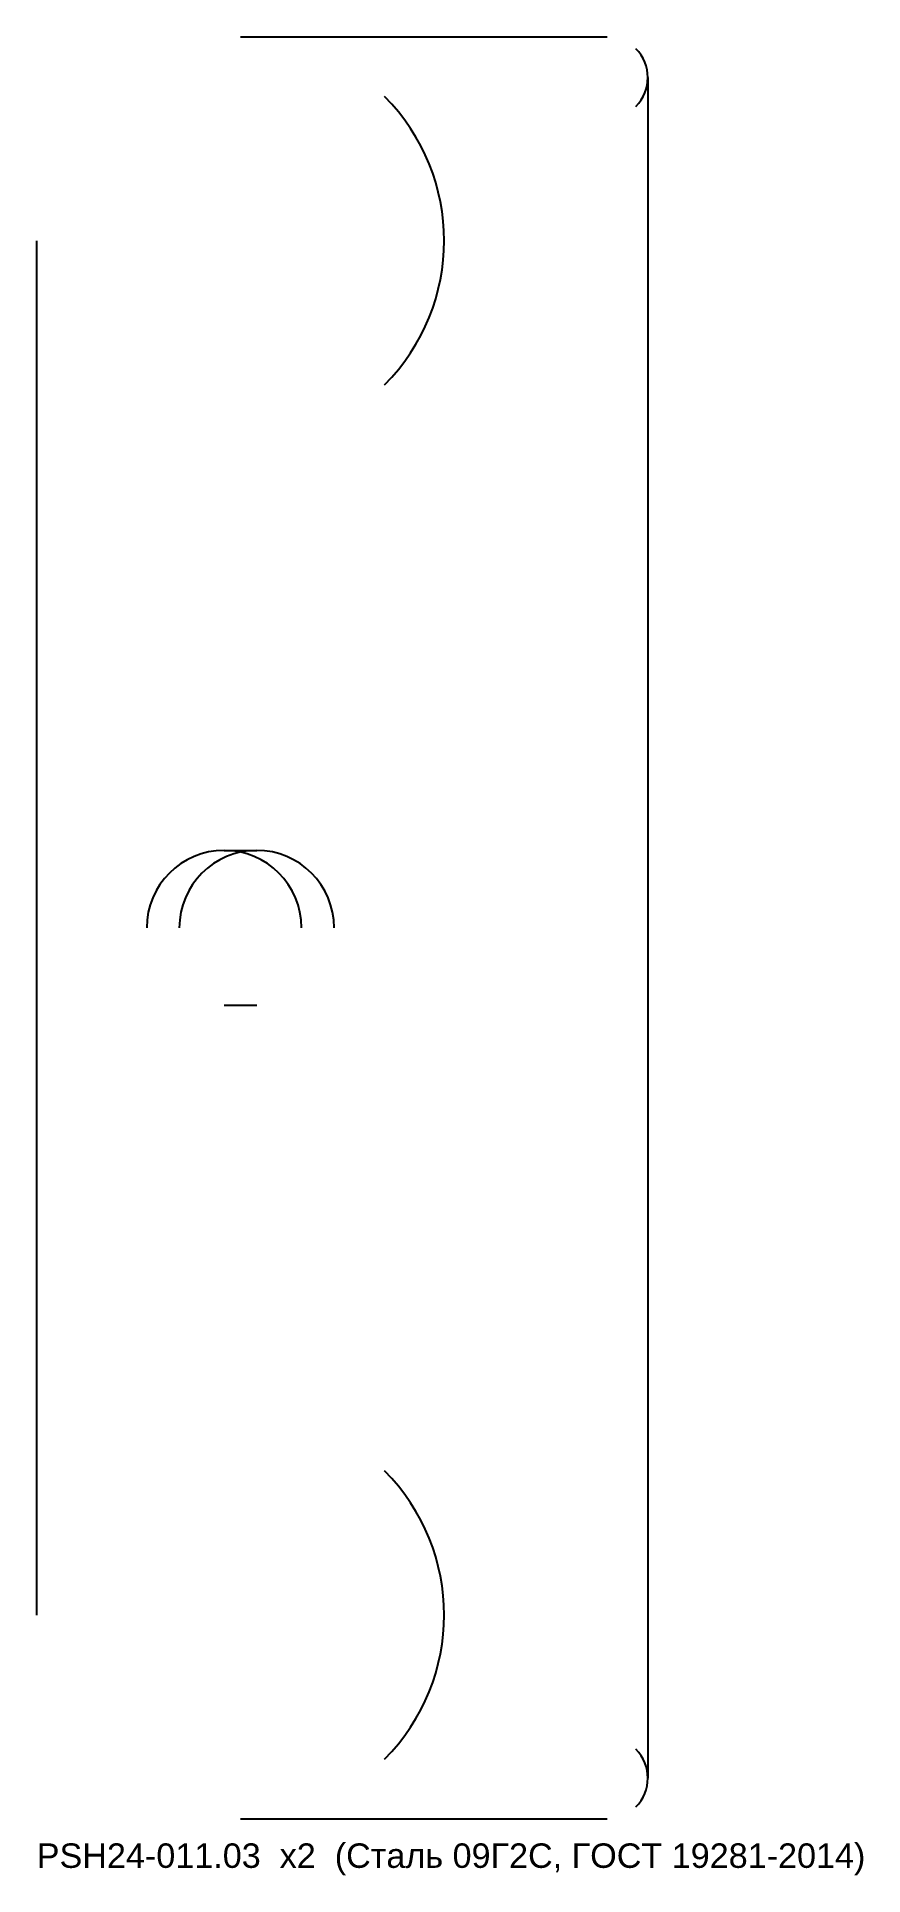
# Model space of a CAD drawing. Header units: millimetres. Extents: x -75 to 128, y -226 to 224.
import ezdxf

# ---------------------------------------------------------------- set-up
doc = ezdxf.new("R2010")
doc.units = ezdxf.units.MM
for name, color, linetype in [('CUT', 1, 'Continuous'), ('CUT_INNER', 3, 'Continuous'), ('MARK', 5, 'Continuous')]:
    doc.layers.add(name, color=color, linetype=linetype)
doc.styles.add('GOST', font='Arial')

msp = doc.modelspace()

# ---------------------------------------------------------------- linework, layer by layer
at = {"layer": 'CUT'}
for p, q in [((-25, 224.5), (65, 224.5)), ((75, 214.5), (75, -202.5)), ((-75, -162.5), (-75, 174.5)), ((-25, -212.5), (65, -212.5))]:
    msp.add_line(p, q, dxfattribs=at)
for centre, radius in [((65, 214.5), 10), ((-25, 174.5), 50), ((-25, -162.5), 50), ((65, -202.5), 10)]:
    msp.add_arc(centre, radius, 315, 405, dxfattribs=at)
at = {"layer": 'CUT_INNER'}
for p, q in [((-29, 25), (-21, 25)), ((-21, -13), (-29, -13))]:
    msp.add_line(p, q, dxfattribs=at)
for centre in [(-29, 6), (-21, 6)]:
    msp.add_arc(centre, 19, 0, 180, dxfattribs=at)

# ---------------------------------------------------------------- texts
at = {"layer": 'MARK', "style": 'GOST'}
msp.add_text('PSH24-011.03  x2  (Сталь 09Г2С, ГОСТ 19281-2014)', height=6, dxfattribs=at).set_placement((-75, -224.5))

doc.saveas('drawing.dxf')
